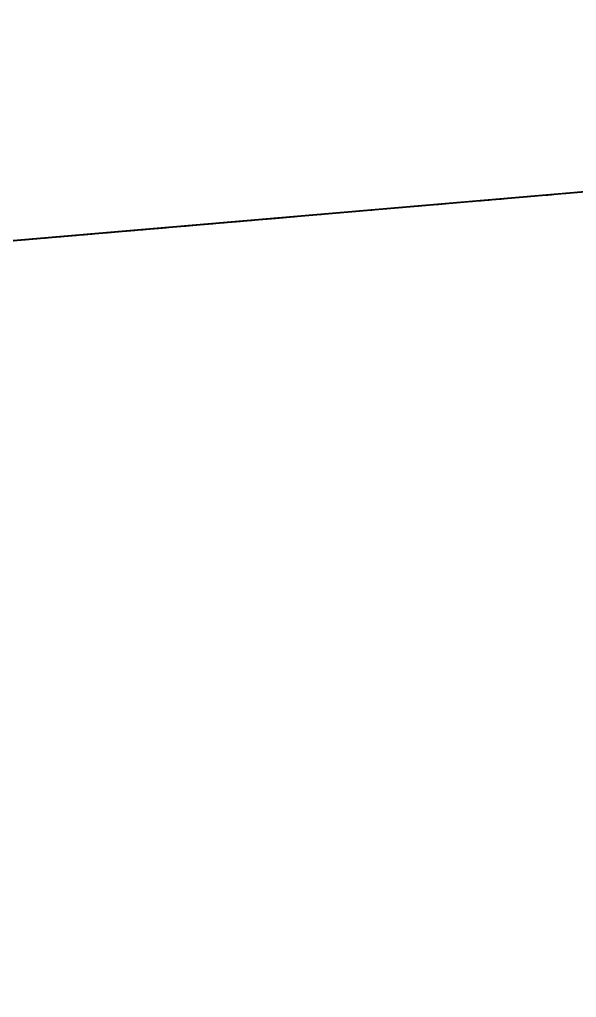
# Model space of a CAD drawing. Header units: millimetres. Extents: x 235072 to 246269, y 20126 to 21085.
# Drawn here: x 242062 to 242502, y 20126 to 20899 of the extents above; entities that cross this region are included whole.
import ezdxf

# ---------------------------------------------------------------- set-up
doc = ezdxf.new("R2010")
doc.units = ezdxf.units.MM
doc.header["$MEASUREMENT"] = 0
doc.linetypes.add('CENTER2', pattern=[1.125, 0.75, -0.125, 0.125, -0.125])
doc.linetypes.add('HIDDEN2', pattern=[0.1875, 0.125, -0.0625])
doc.layers.add('Section 3-0', color=7, linetype='Continuous', true_color=0xe7f0ff)
doc.layers.add('Section 3-BUND', color=7, linetype='Continuous', true_color=0xe7f0ff)
for name, color, linetype in [('Section 3-150-DS-B4-404', 1, 'Continuous'), ('Section 3-150-SL-B4-093', 14, 'Continuous'), ('Section 3-150-SL-B4-094', 14, 'Continuous'), ('Section 3-150-SL-B4-216', 85, 'Continuous'), ('Section 3-300-CEN-D3-231', 70, 'Continuous'), ('Section 3-300-FA-D4-030', 50, 'Continuous'), ('Section 3-50-IW-B4-023', 3, 'Continuous'), ('Section 3-50-PES-D1-243', 4, 'Continuous'), ('Section 3-50-PW-B4-375', 4, 'Continuous'), ('Section 3-A-FLOR', 192, 'Continuous'), ('Section 3-A-FLOR-HRAL', 11, 'Continuous'), ('Section 3-CENTER', 1, 'CENTER2'), ('Section 3-HIDDEN', 7, 'HIDDEN2'), ('Section 3-POLYMER PLATFORM', 2, 'Continuous'), ('Section 3-RE', 5, 'Continuous'), ('Section 3-S-BEAM', 12, 'Continuous')]:
    doc.layers.add(name, color=color, linetype=linetype)

# ---------------------------------------------------------------- blocks, each defined once
blk = doc.blocks.new('*U33')
at = {"layer": 'Section 3-A-FLOR', "color": 0, "linetype": 'ByBlock', "lineweight": -2}
blk.add_line((242788.61, 20787.19, 21999.89), (235071.94, 20126.5, 21999.88), dxfattribs=at)
blk = doc.blocks.new('*U34')
at = {"layer": 'Section 3-A-FLOR', "color": 0, "linetype": 'ByBlock', "lineweight": -2}
for p, q in [((235071.94, 20126.5, 21999.69), (242782.17, 20786.64, 21999.69)), ((242602.73, 20771.27, 21993.99), (235071.94, 20126.5, 21993.98)), ((235967.56, 20203.18, 21700), (242602.73, 20771.27, 21700))]:
    blk.add_line(p, q, dxfattribs=at)
blk = doc.blocks.new('*U35')
at = {"layer": 'Section 3-S-BEAM', "color": 0, "linetype": 'ByBlock', "lineweight": -2}
for p, q in [((235071.94, 20126.5, 24789), (242979.17, 20803.5, 24789)), ((241678.38, 20692.13, 24986.4), (242887.34, 20795.64, 24986.4)), ((241742.15, 20697.59, 24798.6), (242887.34, 20795.64, 24798.6)), ((241742.15, 20697.59, 24996), (242670.57, 20777.08, 24996))]:
    blk.add_line(p, q, dxfattribs=at)
blk = doc.blocks.new('*U36')
at = {"layer": 'Section 3-A-FLOR-HRAL', "color": 0, "linetype": 'ByBlock', "lineweight": -2}
for p, q in [((242916.19, 20798.11, 25985), (242203.78, 20737.12, 25985)), ((242916.19, 20798.11, 25485), (242203.78, 20737.12, 25485)), ((242203.78, 20737.12, 26000), (242916.18, 20798.11, 26000)), ((242203.78, 20737.12, 25970), (242916.18, 20798.11, 25970)), ((242203.78, 20737.12, 25470), (242916.18, 20798.11, 25470)), ((242203.78, 20737.12, 25500), (242916.18, 20798.11, 25500)), ((242177.92, 20734.9, 25056.77), (242177.92, 20734.9, 25459.04)), ((242177.92, 20734.9, 25510.96), (242177.92, 20734.9, 25959.04)), ((242192.86, 20736.18, 25056.77), (242192.86, 20736.18, 25459.04)), ((242192.86, 20736.18, 25510.96), (242192.86, 20736.18, 25959.04)), ((242152.06, 20732.69, 25485), (241832.11, 20705.29, 25485)), ((241832.11, 20705.29, 25970), (242152.06, 20732.69, 25970)), ((241832.11, 20705.29, 25470), (242152.06, 20732.69, 25470)), ((241832.11, 20705.29, 25500), (242152.06, 20732.69, 25500)), ((242152.06, 20732.69, 25985), (241836.09, 20705.63, 25985)), ((241836.09, 20705.63, 26000), (242152.06, 20732.69, 26000)), ((242162.97, 20733.62, 25056.77), (242162.97, 20733.62, 25459.04)), ((242162.97, 20733.62, 25510.96), (242162.97, 20733.62, 25959.04))]:
    blk.add_line(p, q, dxfattribs=at)
at = {"layer": 'Section 3-A-FLOR-HRAL', "color": 0, "linetype": 'ByBlock', "lineweight": -2, "extrusion": (-0.085306, 0.996355, 1.58297e-29)}
blk.add_arc((-243063.94, 25985), 29.98, 30.0226, 90, dxfattribs=at)
at = {"layer": 'Section 3-A-FLOR-HRAL', "color": 0, "linetype": 'ByBlock', "lineweight": -2, "extrusion": (-0.085306, 0.996355, 8.02846e-30)}
blk.add_arc((-243063.94, 25985), 29.98, 90, 149.9774, dxfattribs=at)
at = {"layer": 'Section 3-A-FLOR-HRAL', "color": 0, "linetype": 'ByBlock', "lineweight": -2, "extrusion": (-0.085306, 0.996355, -5.11162e-29)}
blk.add_arc((-243063.94, 25485), 29.98, 120.0226, 149.9774, dxfattribs=at)
at = {"layer": 'Section 3-A-FLOR-HRAL', "color": 0, "linetype": 'ByBlock', "lineweight": -2, "extrusion": (-0.085306, 0.996355, -1.71508e-30)}
for centre in [(-243063.94, 25485), (-243063.94, 25985)]:
    blk.add_arc(centre, 29.98, 210.0226, 239.9774, dxfattribs=at)
at = {"layer": 'Section 3-A-FLOR-HRAL', "color": 0, "linetype": 'ByBlock', "lineweight": -2, "extrusion": (-0.085306, 0.996355, -2.25137e-29)}
for centre in [(-243063.94, 25485), (-243063.94, 25985)]:
    blk.add_arc(centre, 29.98, 300.0226, 329.9774, dxfattribs=at)
at = {"layer": 'Section 3-A-FLOR-HRAL', "color": 0, "linetype": 'ByBlock', "lineweight": -2, "extrusion": (-0.085306, 0.996355, -7.30775e-30)}
blk.add_arc((-243063.94, 25485), 29.98, 30.0226, 59.9774, dxfattribs=at)
at = {"layer": 'Section 3-A-FLOR-HRAL', "color": 0, "linetype": 'ByBlock', "lineweight": -2, "extrusion": (-0.085306, 0.996355, -6.01845e-29)}
blk.add_ellipse((242177.92, 20734.9, 25485), major_axis=(0, 0, 29.98), ratio=0.000067, start_param=0.523993, end_param=2.617599, dxfattribs=at)
at = {"layer": 'Section 3-A-FLOR-HRAL', "color": 0, "linetype": 'ByBlock', "lineweight": -2, "extrusion": (-0.085306, 0.996355, 1.35809e-28)}
blk.add_ellipse((242177.92, 20734.9, 25985), major_axis=(0, 0, 29.98), ratio=0.000067, start_param=0, end_param=2.617599, dxfattribs=at)
blk = doc.blocks.new('*U43')
at = {"layer": 'Section 3-A-FLOR', "color": 0, "linetype": 'ByBlock', "lineweight": -2}
for p, q in [((242792.59, 20787.53, 21700), (235967.56, 20203.18, 21700)), ((242792.59, 20787.53, 21625), (235967.56, 20203.18, 21625))]:
    blk.add_line(p, q, dxfattribs=at)
blk = doc.blocks.new('*U60')
at = {"layer": 'Section 3-CENTER'}
blk.add_line((242638.94, 20774.37, 24123.22), (242017.88, 20721.2, 24123.22), dxfattribs=at)
at = {"layer": 'Section 3-HIDDEN'}
for p, q in [((242440.04, 20757.34, 24093.06), (242479.56, 20760.73, 24093.06)), ((242230.52, 20739.4, 24093.06), (242270.03, 20742.79, 24093.06))]:
    blk.add_line(p, q, dxfattribs=at)
at = {"layer": 'Section 3-RE', "color": 0, "linetype": 'ByBlock', "lineweight": -2}
for p, q in [((242017.88, 20721.2, 24153.38), (242638.94, 20774.37, 24153.38)), ((242479.56, 20760.73, 24093.06), (242689.56, 20778.71, 24093.06)), ((242270.03, 20742.79, 24093.06), (242440.04, 20757.34, 24093.06)), ((242017.88, 20721.2, 24093.06), (242230.52, 20739.4, 24093.06))]:
    blk.add_line(p, q, dxfattribs=at)
blk = doc.blocks.new('*U93')
at = {"layer": 'Section 3-CENTER'}
blk.add_line((242862.39, 20793.5, 24235.74), (242051.6, 20724.09, 24235.74), dxfattribs=at)
at = {"layer": 'Section 3-RE', "color": 0, "linetype": 'ByBlock', "lineweight": -2}
for p, q in [((236932.65, 20285.81, 24265.9), (242962.02, 20802.03, 24265.9)), ((242017.87, 20721.2, 24205.58), (242896.11, 20796.39, 24205.58))]:
    blk.add_line(p, q, dxfattribs=at)
blk = doc.blocks.new('*U97')
at = {"layer": 'Section 3-150-SL-B4-216', "color": 0, "linetype": 'ByBlock', "lineweight": -2}
for p, q in [((242302.7, 20745.58, 24205.58), (242302.7, 20745.58, 24178.59)), ((242302.7, 20745.58, 24346.87), (242302.7, 20745.58, 24265.9)), ((242161.22, 20733.47, 24178.59), (242061.59, 20724.94, 24178.59)), ((242161.22, 20733.47, 24346.87), (242061.59, 20724.94, 24346.87))]:
    blk.add_line(p, q, dxfattribs=at)
at = {"layer": 'Section 3-HIDDEN'}
for p, q in [((237026.38, 20293.83, 24262.73), (242302.7, 20745.58, 24262.73)), ((242302.7, 20745.58, 24265.9), (242302.7, 20745.58, 24205.58))]:
    blk.add_line(p, q, dxfattribs=at)
blk = doc.blocks.new('*U98')
at = {"layer": 'Section 3-50-PES-D1-243', "color": 0, "linetype": 'ByBlock', "lineweight": -2}
for p, q in [((237204.13, 20309.05, 25056.77), (242670.57, 20777.08, 25056.77)), ((237204.13, 20309.05, 24996.45), (242670.57, 20777.08, 24996.45))]:
    blk.add_line(p, q, dxfattribs=at)
blk = doc.blocks.new('*U105')
at = {"layer": 'Section 3-BUND', "color": 0, "linetype": 'ByBlock', "lineweight": -2}
for p, q in [((242452.3, 20758.39, 22097.94), (241931.52, 20713.8, 22097.94)), ((242204.04, 20737.14, 22247.94), (242452.3, 20758.39, 22247.94)), ((242452.3, 20758.39, 22247.94), (242452.3, 20758.39, 22097.94)), ((241931.52, 20713.8, 22247.94), (242104.78, 20728.64, 22247.94))]:
    blk.add_line(p, q, dxfattribs=at)
blk = doc.blocks.new('*U106')
at = {"layer": 'Section 3-BUND', "color": 0, "linetype": 'ByBlock', "lineweight": -2}
for p, q in [((242452.3, 20758.39, 22097.94), (241931.52, 20713.8, 22097.94)), ((242204.04, 20737.14, 22247.94), (242452.3, 20758.39, 22247.94)), ((242452.3, 20758.39, 22247.94), (242452.3, 20758.39, 22097.94)), ((241931.52, 20713.8, 22247.94), (242104.78, 20728.64, 22247.94))]:
    blk.add_line(p, q, dxfattribs=at)
blk = doc.blocks.new('*U176')
at = {"layer": 'Section 3-300-CEN-D3-231', "color": 0, "linetype": 'ByBlock', "lineweight": -2}
blk.add_line((241933.74, 20713.99, 24503.61), (242766.44, 20785.29, 24504.79), dxfattribs=at)
at = {"layer": 'Section 3-HIDDEN'}
for p, q in [((244097.57, 20899.26, 24344.75), (241108.85, 20643.37, 24340.52)), ((241109.08, 20643.39, 24178.59), (244097.8, 20899.28, 24182.83))]:
    blk.add_line(p, q, dxfattribs=at)
blk = doc.blocks.new('*U188')
at = {"layer": 'Section 3-HIDDEN'}
for p, q in [((241519.59, 20678.54, 24397.67), (243557.2, 20852.99, 24397.67)), ((243557.2, 20852.99, 24288.13), (241519.59, 20678.54, 24288.13))]:
    blk.add_line(p, q, dxfattribs=at)
blk = doc.blocks.new('*U194')
at = {"layer": 'Section 3-150-SL-B4-093', "color": 0, "linetype": 'ByBlock', "lineweight": -2}
for p, q in [((242116.04, 20729.6, 22596.19), (241931.52, 20713.8, 22596.19)), ((242116.04, 20729.6, 22764.47), (241931.52, 20713.8, 22764.47))]:
    blk.add_line(p, q, dxfattribs=at)
at = {"layer": 'Section 3-CENTER'}
blk.add_line((241931.52, 20713.8, 22680.33), (242116.04, 20729.6, 22680.33), dxfattribs=at)
at = {"layer": 'Section 3-HIDDEN'}
for p, q in [((241931.52, 20713.8, 22596.19), (241656.32, 20690.24, 22596.19)), ((241931.52, 20713.8, 22764.47), (241656.32, 20690.24, 22764.47)), ((241656.32, 20690.24, 22680.33), (241931.52, 20713.8, 22680.33)), ((241656.32, 20690.24, 22596.19), (241656.32, 20690.24, 22764.47))]:
    blk.add_line(p, q, dxfattribs=at)
blk = doc.blocks.new('*U207')
at = {"layer": 'Section 3-150-SL-B4-216', "color": 0, "linetype": 'ByBlock', "lineweight": -2}
for p, q in [((242017.88, 20721.2, 24082.55), (242188.5, 20735.81, 24082.55)), ((242017.88, 20721.2, 24022.23), (242188.5, 20735.81, 24022.23)), ((241817.78, 20704.07, 24082.55), (241957.78, 20716.05, 24082.55)), ((241817.78, 20704.07, 24022.23), (241957.78, 20716.05, 24022.23)), ((241817.78, 20704.07, 24022.23), (241817.78, 20704.07, 24082.55))]:
    blk.add_line(p, q, dxfattribs=at)
at = {"layer": 'Section 3-CENTER'}
for p, q in [((242188.5, 20735.81, 24052.39), (242017.88, 20721.2, 24052.39)), ((241957.78, 20716.05, 24052.39), (241798.8, 20702.44, 24052.39))]:
    blk.add_line(p, q, dxfattribs=at)
at = {"layer": 'Section 3-HIDDEN'}
for p, q in [((242199.53, 20736.75, 24052.39), (242188.5, 20735.81, 24052.39)), ((241957.78, 20716.05, 24082.55), (242017.88, 20721.2, 24082.55)), ((241957.78, 20716.05, 24022.23), (242017.88, 20721.2, 24022.23)), ((242017.88, 20721.2, 24052.39), (241957.78, 20716.05, 24052.39))]:
    blk.add_line(p, q, dxfattribs=at)
blk = doc.blocks.new('*U213')
at = {"layer": 'Section 3-150-DS-B4-404', "color": 0, "linetype": 'ByBlock', "lineweight": -2}
for p, q in [((242017.88, 20721.2, 23959.19), (242076.41, 20726.21, 23959.19)), ((242017.88, 20721.2, 23790.91), (242076.41, 20726.21, 23790.91)), ((241931.52, 20713.8, 23959.19), (241957.78, 20716.05, 23959.19)), ((241931.52, 20713.8, 23790.91), (241957.78, 20716.05, 23790.91))]:
    blk.add_line(p, q, dxfattribs=at)
at = {"layer": 'Section 3-CENTER'}
for p, q in [((242062.46, 20725.02, 23875.05), (242017.88, 20721.2, 23875.05)), ((241957.78, 20716.05, 23875.05), (241931.52, 20713.8, 23875.05))]:
    blk.add_line(p, q, dxfattribs=at)
at = {"layer": 'Section 3-HIDDEN'}
for p, q in [((242076.41, 20726.21, 23875.05), (242062.46, 20725.02, 23875.05)), ((241957.78, 20716.05, 23959.19), (242017.88, 20721.2, 23959.19)), ((241957.78, 20716.05, 23790.91), (242017.88, 20721.2, 23790.91)), ((242017.88, 20721.2, 23875.05), (241957.78, 20716.05, 23875.05)), ((241867.65, 20708.34, 23959.19), (241931.52, 20713.8, 23959.19)), ((241867.65, 20708.34, 23790.91), (241931.52, 20713.8, 23790.91)), ((241931.52, 20713.8, 23875.05), (241867.65, 20708.34, 23875.05))]:
    blk.add_line(p, q, dxfattribs=at)
blk = doc.blocks.new('*U220')
at = {"layer": 'Section 3-POLYMER PLATFORM', "color": 0, "linetype": 'ByBlock', "lineweight": -2}
for p, q in [((242927.1, 20799.04, 25738.99), (242192.86, 20736.18, 25738.99)), ((242162.97, 20733.62, 25738.99), (241965.51, 20716.71, 25738.99))]:
    blk.add_line(p, q, dxfattribs=at)
blk = doc.blocks.new('*U223')
at = {"layer": 'Section 3-0', "color": 0, "linetype": 'ByBlock', "lineweight": -2, "extrusion": (0.085306, -0.996355, 0)}
blk.add_circle((243040.35, 22389.43), 50, dxfattribs=at)
blk.add_arc((243040.35, 22389.43), 150, 6.39237, 353.60763, dxfattribs=at)
blk = doc.blocks.new('*U224')
at = {"layer": 'Section 3-150-DS-B4-404', "color": 0, "linetype": 'ByBlock', "lineweight": -2}
for p, q in [((242261.59, 20742.06, 23870.05), (242180.68, 20735.14, 23870.05)), ((242261.59, 20742.06, 23880.05), (242180.68, 20735.14, 23880.05)), ((242166.08, 20733.89, 23735.05), (242144.16, 20732.01, 23735.05)), ((242166.08, 20733.89, 24015.05), (242144.16, 20732.01, 24015.05)), ((242167.07, 20733.97, 23791.05), (242166.08, 20733.89, 23791.05)), ((242167.07, 20733.97, 23959.05), (242166.08, 20733.89, 23959.05)), ((242166.08, 20733.89, 23984.89), (242166.08, 20733.89, 24015.05)), ((242166.08, 20733.89, 23883.05), (242166.08, 20733.89, 23964.85)), ((242166.08, 20733.89, 23785.25), (242166.08, 20733.89, 23867.05)), ((242166.08, 20733.89, 23735.05), (242166.08, 20733.89, 23765.21)), ((242167.07, 20733.97, 23785.19), (242167.07, 20733.97, 23866.39)), ((242167.07, 20733.97, 23964.91), (242167.07, 20733.97, 23883.71)), ((242178.03, 20734.91, 23791.05), (242177.04, 20734.83, 23791.05)), ((242178.03, 20734.91, 23959.05), (242177.04, 20734.83, 23959.05)), ((242177.04, 20734.83, 23785.19), (242177.04, 20734.83, 23866.39)), ((242177.04, 20734.83, 23964.91), (242177.04, 20734.83, 23883.71)), ((242199.95, 20736.79, 23735.05), (242178.03, 20734.91, 23735.05)), ((242199.95, 20736.79, 24015.05), (242178.03, 20734.91, 24015.05)), ((242178.03, 20734.91, 23765.21), (242178.03, 20734.91, 23735.05)), ((242178.03, 20734.91, 23867.05), (242178.03, 20734.91, 23785.25)), ((242178.03, 20734.91, 23964.85), (242178.03, 20734.91, 23883.05)), ((242178.03, 20734.91, 24015.05), (242178.03, 20734.91, 23984.89)), ((242199.95, 20736.79, 23981.43), (242199.95, 20736.79, 24015.05)), ((242199.95, 20736.79, 23880.05), (242199.95, 20736.79, 23960.58)), ((242199.95, 20736.79, 23789.52), (242199.95, 20736.79, 23870.05)), ((242199.95, 20736.79, 23735.05), (242199.95, 20736.79, 23768.67)), ((242082.52, 20726.73, 23880.05), (242163.43, 20733.66, 23880.05)), ((242082.52, 20726.73, 23870.05), (242163.43, 20733.66, 23870.05)), ((242144.16, 20732.01, 23768.67), (242144.16, 20732.01, 23735.05)), ((242144.16, 20732.01, 23870.05), (242144.16, 20732.01, 23789.52)), ((242144.16, 20732.01, 23960.58), (242144.16, 20732.01, 23880.05)), ((242144.16, 20732.01, 24015.05), (242144.16, 20732.01, 23981.43))]:
    blk.add_line(p, q, dxfattribs=at)
at = {"layer": 'Section 3-150-DS-B4-404', "color": 0, "linetype": 'ByBlock', "lineweight": -2, "extrusion": (-0.085306, 0.996355, -9.81712e-46)}
blk.add_circle((-243058.06, 23875.05), 110, dxfattribs=at)
at = {"layer": 'Section 3-150-DS-B4-404', "color": 0, "linetype": 'ByBlock', "lineweight": -2, "extrusion": (0.085306, -0.996355, 0)}
blk.add_circle((243058.06, 23875.05), 10, dxfattribs=at)
for start, end in [(272.91211, 357.08789), (2.91211, 87.08789), (182.91211, 267.08789), (92.91211, 177.08789)]:
    blk.add_arc((243058.06, 23875.05), 90, start, end, dxfattribs=at)
at = {"layer": 'Section 3-CENTER'}
blk.add_line((242199.95, 20736.79, 23875.05), (242144.16, 20732.01, 23875.05), dxfattribs=at)
at = {"layer": 'Section 3-HIDDEN'}
for p, q in [((242271.69, 20742.93, 23870.05), (242261.59, 20742.06, 23870.05)), ((242271.69, 20742.93, 23880.05), (242261.59, 20742.06, 23880.05)), ((242271.69, 20742.93, 23870.05), (242271.69, 20742.93, 23880.05)), ((242199.95, 20736.79, 23799.45), (242144.16, 20732.01, 23799.45)), ((242199.95, 20736.79, 23950.65), (242144.16, 20732.01, 23950.65)), ((242163.43, 20733.66, 23880.05), (242172.06, 20734.4, 23880.05)), ((242163.43, 20733.66, 23870.05), (242172.06, 20734.4, 23870.05)), ((242166.08, 20733.89, 23964.85), (242166.08, 20733.89, 23984.89)), ((242166.08, 20733.89, 23867.05), (242166.08, 20733.89, 23883.05)), ((242166.08, 20733.89, 23765.21), (242166.08, 20733.89, 23785.25)), ((242177.04, 20734.83, 23875.05), (242167.07, 20733.97, 23875.05)), ((242177.04, 20734.83, 23775.05), (242167.07, 20733.97, 23775.05)), ((242167.07, 20733.97, 23875.05), (242177.04, 20734.83, 23875.05)), ((242177.04, 20734.83, 23975.05), (242167.07, 20733.97, 23975.05)), ((242169.07, 20734.14, 23791.05), (242167.07, 20733.97, 23791.05)), ((242169.07, 20734.14, 23959.05), (242167.07, 20733.97, 23959.05)), ((242167.07, 20733.97, 23775.05), (242167.07, 20733.97, 23785.19)), ((242167.07, 20733.97, 23866.39), (242167.07, 20733.97, 23875.05)), ((242167.07, 20733.97, 23975.05), (242167.07, 20733.97, 23964.91)), ((242167.07, 20733.97, 23883.71), (242167.07, 20733.97, 23875.05)), ((242168.47, 20734.09, 23770.65), (242175.64, 20734.71, 23770.65)), ((242175.64, 20734.71, 23979.45), (242168.47, 20734.09, 23979.45)), ((242168.47, 20734.09, 23979.45), (242168.47, 20734.09, 23770.65)), ((242175.05, 20734.65, 23962.05), (242169.07, 20734.14, 23962.05)), ((242169.07, 20734.14, 23788.05), (242175.05, 20734.65, 23788.05)), ((242169.07, 20734.14, 23962.05), (242169.07, 20734.14, 23875.05)), ((242169.07, 20734.14, 23875.05), (242169.07, 20734.14, 23788.05)), ((242180.68, 20735.14, 23870.05), (242172.06, 20734.4, 23870.05)), ((242180.68, 20735.14, 23880.05), (242172.06, 20734.4, 23880.05)), ((242172.06, 20734.4, 23880.05), (242172.06, 20734.4, 23870.05)), ((242172.06, 20734.4, 23870.05), (242172.06, 20734.4, 23880.05)), ((242177.04, 20734.83, 23791.05), (242175.05, 20734.65, 23791.05)), ((242177.04, 20734.83, 23959.05), (242175.05, 20734.65, 23959.05)), ((242175.05, 20734.65, 23788.05), (242175.05, 20734.65, 23875.05)), ((242175.05, 20734.65, 23875.05), (242175.05, 20734.65, 23962.05)), ((242175.64, 20734.71, 23770.65), (242175.64, 20734.71, 23979.45)), ((242177.04, 20734.83, 23775.05), (242177.04, 20734.83, 23785.19)), ((242177.04, 20734.83, 23866.39), (242177.04, 20734.83, 23875.05)), ((242177.04, 20734.83, 23975.05), (242177.04, 20734.83, 23964.91)), ((242177.04, 20734.83, 23883.71), (242177.04, 20734.83, 23875.05)), ((242178.03, 20734.91, 23785.25), (242178.03, 20734.91, 23765.21)), ((242178.03, 20734.91, 23883.05), (242178.03, 20734.91, 23867.05)), ((242178.03, 20734.91, 23984.89), (242178.03, 20734.91, 23964.85)), ((242199.95, 20736.79, 23960.58), (242199.95, 20736.79, 23981.43)), ((242199.95, 20736.79, 23870.05), (242199.95, 20736.79, 23880.05)), ((242199.95, 20736.79, 23768.67), (242199.95, 20736.79, 23789.52)), ((242072.42, 20725.87, 23880.05), (242082.52, 20726.73, 23880.05)), ((242072.42, 20725.87, 23870.05), (242082.52, 20726.73, 23870.05)), ((242144.16, 20732.01, 23789.52), (242144.16, 20732.01, 23768.67)), ((242144.16, 20732.01, 23880.05), (242144.16, 20732.01, 23870.05)), ((242144.16, 20732.01, 23981.43), (242144.16, 20732.01, 23960.58)), ((242072.42, 20725.87, 23870.05), (242072.42, 20725.87, 23880.05))]:
    blk.add_line(p, q, dxfattribs=at)
at = {"layer": 'Section 3-HIDDEN', "extrusion": (0.085306, -0.996355, 0)}
blk.add_circle((243058.06, 23875.05), 3, dxfattribs=at)
for start, end in [(357.08789, 2.91211), (267.08789, 272.91211), (87.08789, 92.91211), (180, 182.91211), (177.08789, 180)]:
    blk.add_arc((243058.06, 23875.05), 90, start, end, dxfattribs=at)
blk = doc.blocks.new('*U225')
at = {"layer": 'Section 3-150-DS-B4-404', "color": 0, "linetype": 'ByBlock', "lineweight": -2}
for p, q in [((242076.41, 20726.21, 23959.2), (242108.14, 20728.93, 23964.41)), ((242076.41, 20726.21, 23790.9), (242108.14, 20728.93, 23785.69)), ((242076.41, 20726.21, 23821.35), (242076.41, 20726.21, 23790.9)), ((242076.41, 20726.21, 23959.2), (242076.41, 20726.21, 23928.75)), ((242141.17, 20731.75, 23735.05), (242124.23, 20730.3, 23735.05)), ((242141.17, 20731.75, 24015.05), (242124.23, 20730.3, 24015.05)), ((242124.23, 20730.3, 23776.08), (242124.23, 20730.3, 23735.05)), ((242124.23, 20730.3, 23870.05), (242124.23, 20730.3, 23798.92)), ((242124.23, 20730.3, 23951.18), (242124.23, 20730.3, 23880.05)), ((242124.23, 20730.3, 24015.05), (242124.23, 20730.3, 23974.02)), ((242141.17, 20731.75, 23980.59), (242141.17, 20731.75, 24015.05)), ((242141.17, 20731.75, 23880.05), (242141.17, 20731.75, 23959.54)), ((242141.17, 20731.75, 23790.56), (242141.17, 20731.75, 23870.05)), ((242141.17, 20731.75, 23735.05), (242141.17, 20731.75, 23769.51))]:
    blk.add_line(p, q, dxfattribs=at)
at = {"layer": 'Section 3-HIDDEN'}
for p, q in [((242141.17, 20731.75, 23875.05), (242076.41, 20726.21, 23875.05)), ((242076.41, 20726.21, 23928.75), (242076.41, 20726.21, 23821.35)), ((242108.14, 20728.93, 23964.41), (242124.23, 20730.3, 23967.05)), ((242108.14, 20728.93, 23785.69), (242124.23, 20730.3, 23783.05)), ((242141.17, 20731.75, 23790.9), (242124.23, 20730.3, 23790.9)), ((242141.17, 20731.75, 23959.2), (242124.23, 20730.3, 23959.2)), ((242124.23, 20730.3, 23798.92), (242124.23, 20730.3, 23776.08)), ((242124.23, 20730.3, 23880.05), (242124.23, 20730.3, 23870.05)), ((242124.23, 20730.3, 23974.02), (242124.23, 20730.3, 23951.18)), ((242141.17, 20731.75, 23959.54), (242141.17, 20731.75, 23980.59)), ((242141.17, 20731.75, 23870.05), (242141.17, 20731.75, 23880.05)), ((242141.17, 20731.75, 23769.51), (242141.17, 20731.75, 23790.56))]:
    blk.add_line(p, q, dxfattribs=at)
blk = doc.blocks.new('*U226')
at = {"layer": 'Section 3-150-SL-B4-093', "color": 0, "linetype": 'ByBlock', "lineweight": -2}
for p, q in [((242180.8, 20735.15, 22540.33), (242163.87, 20733.7, 22540.33)), ((242180.8, 20735.15, 22820.33), (242163.87, 20733.7, 22820.33)), ((242180.8, 20735.15, 22540.33), (242180.8, 20735.15, 22820.33)), ((242116.04, 20729.6, 22764.48), (242163.87, 20733.7, 22772.33)), ((242116.04, 20729.6, 22596.18), (242163.87, 20733.7, 22588.33)), ((242116.04, 20729.6, 22764.48), (242116.04, 20729.6, 22596.18)), ((242163.87, 20733.7, 22820.33), (242163.87, 20733.7, 22540.33))]:
    blk.add_line(p, q, dxfattribs=at)
at = {"layer": 'Section 3-CENTER'}
blk.add_line((242180.8, 20735.15, 22680.33), (242116.04, 20729.6, 22680.33), dxfattribs=at)
at = {"layer": 'Section 3-HIDDEN'}
for p, q in [((242180.8, 20735.15, 22596.18), (242163.87, 20733.7, 22596.18)), ((242180.8, 20735.15, 22764.48), (242163.87, 20733.7, 22764.48))]:
    blk.add_line(p, q, dxfattribs=at)
blk = doc.blocks.new('*U227')
at = {"layer": 'Section 3-150-DS-B4-404', "color": 0, "linetype": 'ByBlock', "lineweight": -2}
for p, q in [((242144.16, 20732.01, 23735.05), (242141.17, 20731.75, 23735.05)), ((242144.16, 20732.01, 24015.05), (242141.17, 20731.75, 24015.05)), ((242141.17, 20731.75, 23769.51), (242141.17, 20731.75, 23735.05)), ((242141.17, 20731.75, 23870.05), (242141.17, 20731.75, 23790.56)), ((242141.17, 20731.75, 23959.54), (242141.17, 20731.75, 23880.05)), ((242141.17, 20731.75, 24015.05), (242141.17, 20731.75, 23980.59)), ((242144.16, 20732.01, 23981.43), (242144.16, 20732.01, 24015.05)), ((242144.16, 20732.01, 23880.05), (242144.16, 20732.01, 23960.58)), ((242144.16, 20732.01, 23789.52), (242144.16, 20732.01, 23870.05)), ((242144.16, 20732.01, 23735.05), (242144.16, 20732.01, 23768.67))]:
    blk.add_line(p, q, dxfattribs=at)
at = {"layer": 'Section 3-HIDDEN'}
for p, q in [((242144.16, 20732.01, 23790.9), (242141.17, 20731.75, 23790.9)), ((242144.16, 20732.01, 23959.2), (242141.17, 20731.75, 23959.2)), ((242141.17, 20731.75, 23790.56), (242141.17, 20731.75, 23769.51)), ((242141.17, 20731.75, 23880.05), (242141.17, 20731.75, 23870.05)), ((242141.17, 20731.75, 23980.59), (242141.17, 20731.75, 23959.54)), ((242144.16, 20732.01, 23960.58), (242144.16, 20732.01, 23981.43)), ((242144.16, 20732.01, 23870.05), (242144.16, 20732.01, 23880.05)), ((242144.16, 20732.01, 23768.67), (242144.16, 20732.01, 23789.52))]:
    blk.add_line(p, q, dxfattribs=at)
blk = doc.blocks.new('*U228')
at = {"layer": 'Section 3-150-SL-B4-216', "color": 0, "linetype": 'ByBlock', "lineweight": -2}
for p, q in [((242302.7, 20745.58, 24346.87), (242591.12, 20770.28, 24346.87)), ((242302.7, 20745.58, 24178.59), (242591.12, 20770.28, 24178.59)), ((242161.22, 20733.47, 24265.9), (242161.22, 20733.47, 24346.87)), ((242161.22, 20733.47, 24178.59), (242161.22, 20733.47, 24205.58))]:
    blk.add_line(p, q, dxfattribs=at)
at = {"layer": 'Section 3-HIDDEN'}
for p, q in [((242690.75, 20778.81, 24262.73), (242161.22, 20733.47, 24262.73)), ((242591.12, 20770.28, 24346.87), (242690.75, 20778.81, 24346.87)), ((242591.12, 20770.28, 24178.59), (242690.75, 20778.81, 24178.59)), ((242690.75, 20778.81, 24346.87), (242690.75, 20778.81, 24178.59)), ((242161.22, 20733.47, 24205.58), (242161.22, 20733.47, 24265.9))]:
    blk.add_line(p, q, dxfattribs=at)
blk = doc.blocks.new('*U229')
at = {"layer": 'Section 3-CENTER'}
blk.add_line((242886.78, 20795.59, 22389.43), (242204.23, 20737.15, 22389.43), dxfattribs=at)
at = {"layer": 'Section 3-HIDDEN'}
for p, q in [((242902.95, 20796.98, 22389.43), (242886.78, 20795.59, 22389.43)), ((242887.71, 20795.67, 22406.13), (242888.33, 20795.73, 22406.13)), ((242887.71, 20795.67, 22372.73), (242888.33, 20795.73, 22372.73)), ((242204.23, 20737.15, 22389.43), (242172.26, 20734.42, 22389.43)), ((242172.26, 20734.42, 22406.13), (242201.37, 20736.91, 22406.13)), ((242172.26, 20734.42, 22372.73), (242201.37, 20736.91, 22372.73))]:
    blk.add_line(p, q, dxfattribs=at)
at = {"layer": 'Section 3-HIDDEN', "extrusion": (-0.085306, 0.996355, 0)}
blk.add_ellipse((242888.33, 20795.73, 22389.43), major_axis=(0, 0, 16.7), ratio=0.085306, start_param=-1.570796, end_param=4.712389, dxfattribs=at)
at = {"layer": 'Section 3-HIDDEN', "extrusion": (0.085306, -0.996355, 0)}
blk.add_ellipse((242172.26, 20734.42, 22389.43), major_axis=(0, 0, 16.7), ratio=0.085306, start_param=-1.570796, end_param=4.712389, dxfattribs=at)
at = {"layer": 'Section 3-RE', "color": 0, "linetype": 'ByBlock', "lineweight": -2}
for p, q in [((242201.37, 20736.91, 22406.13), (242887.71, 20795.67, 22406.13)), ((242201.37, 20736.91, 22372.73), (242887.71, 20795.67, 22372.73))]:
    blk.add_line(p, q, dxfattribs=at)
blk = doc.blocks.new('*U230')
at = {"layer": 'Section 3-150-SL-B4-093', "color": 0, "linetype": 'ByBlock', "lineweight": -2}
for p, q in [((242183.79, 20735.4, 22540.33), (242180.8, 20735.15, 22540.33)), ((242183.79, 20735.4, 22820.33), (242180.8, 20735.15, 22820.33)), ((242180.8, 20735.15, 22820.33), (242180.8, 20735.15, 22540.33)), ((242183.79, 20735.4, 22540.33), (242183.79, 20735.4, 22820.33))]:
    blk.add_line(p, q, dxfattribs=at)
at = {"layer": 'Section 3-HIDDEN'}
for p, q in [((242183.79, 20735.4, 22596.18), (242180.8, 20735.15, 22596.18)), ((242183.79, 20735.4, 22764.48), (242180.8, 20735.15, 22764.48))]:
    blk.add_line(p, q, dxfattribs=at)
blk = doc.blocks.new('*U231')
at = {"layer": 'Section 3-150-SL-B4-093', "color": 0, "linetype": 'ByBlock', "lineweight": -2}
for p, q in [((242205.71, 20737.28, 22540.33), (242183.79, 20735.4, 22540.33)), ((242205.71, 20737.28, 22820.33), (242183.79, 20735.4, 22820.33)), ((242183.79, 20735.4, 22820.33), (242183.79, 20735.4, 22540.33)), ((242208.7, 20737.54, 22596.33), (242205.71, 20737.28, 22596.33)), ((242208.7, 20737.54, 22764.33), (242205.71, 20737.28, 22764.33)), ((242205.71, 20737.28, 22540.33), (242205.71, 20737.28, 22820.33)), ((242208.1, 20737.49, 22966.33), (242215.28, 20738.1, 22966.33)), ((242215.28, 20738.1, 22944.33), (242208.1, 20737.49, 22944.33)), ((242208.1, 20737.49, 22941.33), (242215.28, 20738.1, 22941.33)), ((242215.28, 20738.1, 22919.33), (242208.1, 20737.49, 22919.33)), ((242208.1, 20737.49, 22966.33), (242208.1, 20737.49, 22944.33)), ((242208.1, 20737.49, 22941.33), (242208.1, 20737.49, 22919.33)), ((242214.68, 20738.05, 23072.33), (242208.7, 20737.54, 23072.33)), ((242208.7, 20737.54, 23062.33), (242214.68, 20738.05, 23062.33)), ((242208.7, 20737.54, 22944.33), (242208.7, 20737.54, 22941.33)), ((242208.7, 20737.54, 23062.33), (242208.7, 20737.54, 22966.33)), ((242208.7, 20737.54, 22919.33), (242208.7, 20737.54, 22529.18)), ((242208.7, 20737.54, 23062.33), (242208.7, 20737.54, 23072.33)), ((242217.67, 20738.3, 22596.33), (242214.68, 20738.05, 22596.33)), ((242217.67, 20738.3, 22764.33), (242214.68, 20738.05, 22764.33)), ((242214.68, 20738.05, 23062.33), (242214.68, 20738.05, 22966.33)), ((242214.68, 20738.05, 22944.33), (242214.68, 20738.05, 22941.33)), ((242214.68, 20738.05, 22919.33), (242214.68, 20738.05, 22526.69)), ((242214.68, 20738.05, 23062.33), (242214.68, 20738.05, 23072.33)), ((242215.28, 20738.1, 22966.33), (242215.28, 20738.1, 22944.33)), ((242215.28, 20738.1, 22941.33), (242215.28, 20738.1, 22919.33)), ((242239.59, 20740.18, 22540.33), (242217.67, 20738.3, 22540.33)), ((242239.59, 20740.18, 22820.33), (242217.67, 20738.3, 22820.33)), ((242217.67, 20738.3, 22820.33), (242217.67, 20738.3, 22540.33)), ((242239.59, 20740.18, 22540.33), (242239.59, 20740.18, 22820.33))]:
    blk.add_line(p, q, dxfattribs=at)
at = {"layer": 'Section 3-CENTER'}
blk.add_line((242239.59, 20740.18, 22680.33), (242183.79, 20735.4, 22680.33), dxfattribs=at)
at = {"layer": 'Section 3-HIDDEN'}
for p, q in [((242239.59, 20740.18, 22604.73), (242183.79, 20735.4, 22604.73)), ((242239.59, 20740.18, 22755.93), (242183.79, 20735.4, 22755.93)), ((242214.68, 20738.05, 22512.33), (242208.7, 20737.54, 22512.33)), ((242208.7, 20737.54, 22529.18), (242208.7, 20737.54, 22512.33)), ((242214.68, 20738.05, 22526.69), (242214.68, 20738.05, 22512.33))]:
    blk.add_line(p, q, dxfattribs=at)
blk = doc.blocks.new('*U232')
at = {"layer": 'Section 3-150-SL-B4-216', "color": 0, "linetype": 'ByBlock', "lineweight": -2}
for p, q in [((242295.75, 20744.99, 24022.23), (242283.87, 20743.97, 24022.23)), ((242295.75, 20744.99, 24082.55), (242283.87, 20743.97, 24082.55)), ((242283.87, 20743.97, 24022.23), (242283.87, 20743.97, 24082.55)), ((242295.75, 20744.99, 24085.3), (242312.05, 20746.38, 24085.3)), ((242295.75, 20744.99, 24019.49), (242312.05, 20746.38, 24019.49)), ((242295.75, 20744.99, 24085.3), (242295.75, 20744.99, 24019.49)), ((242312.05, 20746.38, 24019.49), (242312.05, 20746.38, 24085.3)), ((242204.8, 20737.2, 24019.49), (242188.5, 20735.81, 24019.49)), ((242204.8, 20737.2, 24085.3), (242188.5, 20735.81, 24085.3)), ((242188.5, 20735.81, 24085.3), (242188.5, 20735.81, 24019.49)), ((242216.67, 20738.22, 24022.23), (242204.8, 20737.2, 24022.23)), ((242216.67, 20738.22, 24082.55), (242204.8, 20737.2, 24082.55)), ((242204.8, 20737.2, 24019.49), (242204.8, 20737.2, 24085.3)), ((242216.67, 20738.22, 24082.55), (242216.67, 20738.22, 24022.23))]:
    blk.add_line(p, q, dxfattribs=at)
at = {"layer": 'Section 3-150-SL-B4-216', "color": 0, "linetype": 'ByBlock', "lineweight": -2, "extrusion": (-0.085306, 0.996355, 4.16301e-30)}
blk.add_arc((-243136.56, 24052.39), 45.24, 41.81031, 138.18969, dxfattribs=at)
at = {"layer": 'Section 3-150-SL-B4-216', "color": 0, "linetype": 'ByBlock', "lineweight": -2, "extrusion": (-0.085306, 0.996355, -5.84932e-30)}
blk.add_arc((-243136.56, 24052.39), 45.24, 221.81031, 318.18969, dxfattribs=at)
at = {"layer": 'Section 3-CENTER'}
blk.add_line((242301.01, 20745.44, 24052.39), (242199.53, 20736.75, 24052.39), dxfattribs=at)
blk = doc.blocks.new('*U233')
at = {"layer": 'Section 3-150-DS-B4-404', "color": 0, "linetype": 'ByBlock', "lineweight": -2}
for p, q in [((242199.95, 20736.79, 24015.05), (242202.94, 20737.04, 24015.05)), ((242199.95, 20736.79, 23735.05), (242202.94, 20737.04, 23735.05)), ((242199.95, 20736.79, 23960.58), (242199.95, 20736.79, 23880.05)), ((242199.95, 20736.79, 24015.05), (242199.95, 20736.79, 23981.43)), ((242199.95, 20736.79, 23768.67), (242199.95, 20736.79, 23735.05)), ((242199.95, 20736.79, 23870.05), (242199.95, 20736.79, 23789.52)), ((242202.94, 20737.04, 23790.56), (242202.94, 20737.04, 23870.05)), ((242202.94, 20737.04, 23735.05), (242202.94, 20737.04, 23769.51)), ((242202.94, 20737.04, 23980.59), (242202.94, 20737.04, 24015.05)), ((242202.94, 20737.04, 23880.05), (242202.94, 20737.04, 23959.54))]:
    blk.add_line(p, q, dxfattribs=at)
at = {"layer": 'Section 3-HIDDEN'}
for p, q in [((242199.95, 20736.79, 23959.2), (242202.94, 20737.04, 23959.2)), ((242199.95, 20736.79, 23790.9), (242202.94, 20737.04, 23790.9)), ((242199.95, 20736.79, 23880.05), (242199.95, 20736.79, 23875.05)), ((242199.95, 20736.79, 23981.43), (242199.95, 20736.79, 23960.58)), ((242199.95, 20736.79, 23789.52), (242199.95, 20736.79, 23768.67)), ((242199.95, 20736.79, 23875.05), (242199.95, 20736.79, 23870.05)), ((242202.94, 20737.04, 23870.05), (242202.94, 20737.04, 23875.05)), ((242202.94, 20737.04, 23769.51), (242202.94, 20737.04, 23790.56)), ((242202.94, 20737.04, 23959.54), (242202.94, 20737.04, 23980.59)), ((242202.94, 20737.04, 23875.05), (242202.94, 20737.04, 23880.05))]:
    blk.add_line(p, q, dxfattribs=at)
blk = doc.blocks.new('*U234')
at = {"layer": 'Section 3-150-DS-B4-404', "color": 0, "linetype": 'ByBlock', "lineweight": -2}
for p, q in [((242267.71, 20742.59, 23790.9), (242235.97, 20739.87, 23785.69)), ((242267.71, 20742.59, 23959.2), (242235.97, 20739.87, 23964.41)), ((242267.71, 20742.59, 23790.9), (242267.71, 20742.59, 23821.35)), ((242267.71, 20742.59, 23928.75), (242267.71, 20742.59, 23959.2)), ((242202.94, 20737.04, 24015.05), (242219.88, 20738.49, 24015.05)), ((242202.94, 20737.04, 23735.05), (242219.88, 20738.49, 23735.05)), ((242202.94, 20737.04, 23959.54), (242202.94, 20737.04, 23880.05)), ((242202.94, 20737.04, 24015.05), (242202.94, 20737.04, 23980.59)), ((242202.94, 20737.04, 23769.51), (242202.94, 20737.04, 23735.05)), ((242202.94, 20737.04, 23870.05), (242202.94, 20737.04, 23790.56)), ((242219.88, 20738.49, 23798.92), (242219.88, 20738.49, 23870.05)), ((242219.88, 20738.49, 23735.05), (242219.88, 20738.49, 23776.08)), ((242219.88, 20738.49, 23974.02), (242219.88, 20738.49, 24015.05)), ((242219.88, 20738.49, 23880.05), (242219.88, 20738.49, 23951.18))]:
    blk.add_line(p, q, dxfattribs=at)
at = {"layer": 'Section 3-HIDDEN'}
for p, q in [((242202.94, 20737.04, 23875.05), (242267.71, 20742.59, 23875.05)), ((242267.71, 20742.59, 23821.35), (242267.71, 20742.59, 23875.05)), ((242267.71, 20742.59, 23875.05), (242267.71, 20742.59, 23928.75)), ((242202.94, 20737.04, 23959.2), (242219.88, 20738.49, 23959.2)), ((242202.94, 20737.04, 23790.9), (242219.88, 20738.49, 23790.9)), ((242202.94, 20737.04, 23880.05), (242202.94, 20737.04, 23875.05)), ((242202.94, 20737.04, 23980.59), (242202.94, 20737.04, 23959.54)), ((242202.94, 20737.04, 23790.56), (242202.94, 20737.04, 23769.51)), ((242202.94, 20737.04, 23875.05), (242202.94, 20737.04, 23870.05)), ((242235.97, 20739.87, 23785.69), (242219.88, 20738.49, 23783.05)), ((242235.97, 20739.87, 23964.41), (242219.88, 20738.49, 23967.05)), ((242219.88, 20738.49, 23870.05), (242219.88, 20738.49, 23875.05)), ((242219.88, 20738.49, 23776.08), (242219.88, 20738.49, 23798.92)), ((242219.88, 20738.49, 23951.18), (242219.88, 20738.49, 23974.02)), ((242219.88, 20738.49, 23875.05), (242219.88, 20738.49, 23880.05))]:
    blk.add_line(p, q, dxfattribs=at)
blk = doc.blocks.new('*U235')
at = {"layer": 'Section 3-150-SL-B4-093', "color": 0, "linetype": 'ByBlock', "lineweight": -2}
for p, q in [((242239.59, 20740.18, 22820.33), (242242.58, 20740.44, 22820.33)), ((242239.59, 20740.18, 22540.33), (242242.58, 20740.44, 22540.33)), ((242239.59, 20740.18, 22820.33), (242239.59, 20740.18, 22540.33)), ((242242.58, 20740.44, 22540.33), (242242.58, 20740.44, 22820.33))]:
    blk.add_line(p, q, dxfattribs=at)
at = {"layer": 'Section 3-HIDDEN'}
for p, q in [((242239.59, 20740.18, 22764.48), (242242.58, 20740.44, 22764.48)), ((242239.59, 20740.18, 22596.18), (242242.58, 20740.44, 22596.18))]:
    blk.add_line(p, q, dxfattribs=at)
blk = doc.blocks.new('*U236')
at = {"layer": 'Section 3-150-SL-B4-093', "color": 0, "linetype": 'ByBlock', "lineweight": -2}
for p, q in [((242242.58, 20740.44, 22820.33), (242259.52, 20741.89, 22820.33)), ((242242.58, 20740.44, 22540.33), (242259.52, 20741.89, 22540.33)), ((242307.34, 20745.98, 22596.18), (242259.52, 20741.89, 22588.33)), ((242307.34, 20745.98, 22764.48), (242259.52, 20741.89, 22772.33)), ((242259.52, 20741.89, 22540.33), (242259.52, 20741.89, 22820.33)), ((242307.34, 20745.98, 22596.18), (242307.34, 20745.98, 22764.48)), ((242242.58, 20740.44, 22820.33), (242242.58, 20740.44, 22540.33))]:
    blk.add_line(p, q, dxfattribs=at)
at = {"layer": 'Section 3-CENTER'}
blk.add_line((242242.58, 20740.44, 22680.33), (242307.34, 20745.98, 22680.33), dxfattribs=at)
at = {"layer": 'Section 3-HIDDEN'}
for p, q in [((242242.58, 20740.44, 22764.48), (242259.52, 20741.89, 22764.48)), ((242242.58, 20740.44, 22596.18), (242259.52, 20741.89, 22596.18))]:
    blk.add_line(p, q, dxfattribs=at)
blk = doc.blocks.new('*U237')
at = {"layer": 'Section 3-150-DS-B4-404', "color": 0, "linetype": 'ByBlock', "lineweight": -2}
for p, q in [((242409.93, 20754.77, 23790.91), (242267.71, 20742.59, 23790.91)), ((242409.93, 20754.77, 23959.19), (242267.71, 20742.59, 23959.19))]:
    blk.add_line(p, q, dxfattribs=at)
at = {"layer": 'Section 3-CENTER'}
blk.add_line((242267.71, 20742.59, 23875.05), (242409.93, 20754.77, 23875.05), dxfattribs=at)
blk = doc.blocks.new('*U239')
at = {"layer": 'Section 3-150-SL-B4-094', "color": 0, "linetype": 'ByBlock', "lineweight": -2}
for p, q in [((242307.34, 20745.98, 22764.47), (242909.51, 20797.54, 22764.47)), ((242307.34, 20745.98, 22596.19), (242909.51, 20797.54, 22596.19)), ((242942.79, 20800.39, 22764.47), (242964.65, 20802.26, 22764.47)), ((242942.79, 20800.39, 22596.19), (242964.65, 20802.26, 22596.19))]:
    blk.add_line(p, q, dxfattribs=at)
at = {"layer": 'Section 3-CENTER'}
for p, q in [((242909.51, 20797.54, 22680.33), (242307.34, 20745.98, 22680.33)), ((242964.65, 20802.26, 22680.33), (242942.79, 20800.39, 22680.33))]:
    blk.add_line(p, q, dxfattribs=at)
at = {"layer": 'Section 3-HIDDEN'}
for p, q in [((242964.65, 20802.26, 22764.47), (242986.85, 20804.16, 22764.47)), ((242964.65, 20802.26, 22596.19), (242986.85, 20804.16, 22596.19)), ((242986.85, 20804.16, 22680.33), (242964.65, 20802.26, 22680.33)), ((242909.51, 20797.54, 22764.47), (242942.79, 20800.39, 22764.47)), ((242909.51, 20797.54, 22596.19), (242942.79, 20800.39, 22596.19)), ((242942.79, 20800.39, 22680.33), (242909.51, 20797.54, 22680.33))]:
    blk.add_line(p, q, dxfattribs=at)
blk = doc.blocks.new('*U240')
at = {"layer": 'Section 3-150-SL-B4-216', "color": 0, "linetype": 'ByBlock', "lineweight": -2}
for p, q in [((242312.05, 20746.38, 24082.55), (242398.03, 20753.75, 24082.55)), ((242312.05, 20746.38, 24022.23), (242398.03, 20753.75, 24022.23))]:
    blk.add_line(p, q, dxfattribs=at)
at = {"layer": 'Section 3-CENTER'}
blk.add_line((242409.06, 20754.69, 24052.39), (242301.01, 20745.44, 24052.39), dxfattribs=at)
blk = doc.blocks.new('*U241')
at = {"layer": 'Section 3-150-DS-B4-404', "color": 0, "linetype": 'ByBlock', "lineweight": -2, "extrusion": (0.085306, -0.996355, 0)}
blk.add_circle((243296.81, 23875.05), 84.14, dxfattribs=at)
blk = doc.blocks.new('*U242')
at = {"layer": 'Section 3-CENTER'}
blk.add_line((242716.45, 20781.01, 23253.06), (242329.31, 20747.86, 23253.06), dxfattribs=at)
at = {"layer": 'Section 3-HIDDEN'}
for p, q in [((242758.95, 20784.65, 23253.06), (242716.45, 20781.01, 23253.06)), ((242716.45, 20781.01, 23283.22), (242739.97, 20783.02, 23283.22)), ((242716.45, 20781.01, 23222.89), (242739.97, 20783.02, 23222.89))]:
    blk.add_line(p, q, dxfattribs=at)
at = {"layer": 'Section 3-RE', "color": 0, "linetype": 'ByBlock', "lineweight": -2}
for p, q in [((242329.31, 20747.86, 23283.22), (242716.45, 20781.01, 23283.22)), ((242329.31, 20747.86, 23222.89), (242716.45, 20781.01, 23222.89)), ((242329.31, 20747.86, 23222.89), (242329.31, 20747.86, 23283.22))]:
    blk.add_line(p, q, dxfattribs=at)
blk = doc.blocks.new('*U243')
at = {"layer": 'Section 3-50-PW-B4-375', "color": 0, "linetype": 'ByBlock', "lineweight": -2}
for p, q in [((242329.31, 20747.86, 23780.49), (242716.45, 20781.01, 23780.49)), ((242329.31, 20747.86, 23720.16), (242716.45, 20781.01, 23720.16)), ((242329.31, 20747.86, 23720.16), (242329.31, 20747.86, 23780.49))]:
    blk.add_line(p, q, dxfattribs=at)
at = {"layer": 'Section 3-CENTER'}
blk.add_line((242716.45, 20781.01, 23750.33), (242329.31, 20747.86, 23750.33), dxfattribs=at)
at = {"layer": 'Section 3-HIDDEN'}
for p, q in [((242716.45, 20781.01, 23780.49), (242758.95, 20784.65, 23780.49)), ((242716.45, 20781.01, 23720.16), (242758.95, 20784.65, 23720.16)), ((242758.95, 20784.65, 23750.33), (242716.45, 20781.01, 23750.33)), ((242758.95, 20784.65, 23780.49), (242758.95, 20784.65, 23720.16))]:
    blk.add_line(p, q, dxfattribs=at)
blk = doc.blocks.new('*U244')
at = {"layer": 'Section 3-50-IW-B4-023', "color": 0, "linetype": 'ByBlock', "lineweight": -2}
for p, q in [((242329.31, 20747.86, 23614.73), (242716.45, 20781.01, 23614.73)), ((242329.31, 20747.86, 23554.41), (242716.45, 20781.01, 23554.41)), ((242329.31, 20747.86, 23554.41), (242329.31, 20747.86, 23614.73))]:
    blk.add_line(p, q, dxfattribs=at)
at = {"layer": 'Section 3-CENTER'}
blk.add_line((242716.45, 20781.01, 23584.57), (242329.31, 20747.86, 23584.57), dxfattribs=at)
at = {"layer": 'Section 3-HIDDEN'}
for p, q in [((242716.45, 20781.01, 23614.73), (242733.14, 20782.44, 23614.73)), ((242716.45, 20781.01, 23554.41), (242733.14, 20782.44, 23554.41)), ((242733.14, 20782.44, 23584.57), (242716.45, 20781.01, 23584.57)), ((242733.14, 20782.44, 23614.73), (242733.14, 20782.44, 23554.41))]:
    blk.add_line(p, q, dxfattribs=at)
blk = doc.blocks.new('*U245')
at = {"layer": 'Section 3-150-SL-B4-216', "color": 0, "linetype": 'ByBlock', "lineweight": -2}
for p, q in [((242505.28, 20762.93, 24022.23), (242493.4, 20761.91, 24022.23)), ((242505.28, 20762.93, 24082.55), (242493.4, 20761.91, 24082.55)), ((242493.4, 20761.91, 24022.23), (242493.4, 20761.91, 24082.55)), ((242505.28, 20762.93, 24085.3), (242521.58, 20764.32, 24085.3)), ((242505.28, 20762.93, 24019.49), (242521.58, 20764.32, 24019.49)), ((242505.28, 20762.93, 24085.3), (242505.28, 20762.93, 24019.49)), ((242521.58, 20764.32, 24019.49), (242521.58, 20764.32, 24085.3)), ((242414.32, 20755.14, 24019.49), (242398.03, 20753.75, 24019.49)), ((242414.32, 20755.14, 24085.3), (242398.03, 20753.75, 24085.3)), ((242398.03, 20753.75, 24085.3), (242398.03, 20753.75, 24019.49)), ((242426.2, 20756.16, 24022.23), (242414.32, 20755.14, 24022.23)), ((242426.2, 20756.16, 24082.55), (242414.32, 20755.14, 24082.55)), ((242414.32, 20755.14, 24019.49), (242414.32, 20755.14, 24085.3)), ((242426.2, 20756.16, 24082.55), (242426.2, 20756.16, 24022.23))]:
    blk.add_line(p, q, dxfattribs=at)
at = {"layer": 'Section 3-150-SL-B4-216', "color": 0, "linetype": 'ByBlock', "lineweight": -2, "extrusion": (-0.085306, 0.996355, 3.78223e-30)}
blk.add_arc((-243346.86, 24052.39), 45.24, 41.81031, 138.18969, dxfattribs=at)
at = {"layer": 'Section 3-150-SL-B4-216', "color": 0, "linetype": 'ByBlock', "lineweight": -2, "extrusion": (-0.085306, 0.996355, 6.94292e-30)}
blk.add_arc((-243346.86, 24052.39), 45.24, 221.81031, 318.18969, dxfattribs=at)
at = {"layer": 'Section 3-CENTER'}
blk.add_line((242510.54, 20763.38, 24052.39), (242409.06, 20754.69, 24052.39), dxfattribs=at)
blk = doc.blocks.new('*U246')
at = {"layer": 'Section 3-HIDDEN'}
blk.add_open_spline([(242409.93, 20754.76, 23790.91), (242409.93, 20754.76, 23804.94), (242409.93, 20754.77, 23832.98), (242409.93, 20754.77, 23875.05), (242409.94, 20754.77, 23917.12), (242409.94, 20754.77, 23945.16), (242409.94, 20754.77, 23959.19)], degree=3, dxfattribs=at)

msp = doc.modelspace()

# ---------------------------------------------------------------- block references
at = {"layer": 'Section 3-0'}
msp.add_blockref('*U223', (0, 0), dxfattribs=at)
at = {"layer": 'Section 3-150-DS-B4-404'}
for name in ['*U241', '*U237', '*U246', '*U224', '*U234', '*U233', '*U213', '*U225', '*U227']:
    msp.add_blockref(name, (0, 0), dxfattribs=at)
at = {"layer": 'Section 3-150-SL-B4-093'}
for name in ['*U236', '*U226', '*U230', '*U231', '*U235', '*U194']:
    msp.add_blockref(name, (0, 0), dxfattribs=at)
at = {"layer": 'Section 3-150-SL-B4-094'}
msp.add_blockref('*U239', (0, 0), dxfattribs=at)
at = {"layer": 'Section 3-150-SL-B4-216'}
for name in ['*U228', '*U245', '*U240', '*U97', '*U232', '*U207']:
    msp.add_blockref(name, (0, 0), dxfattribs=at)
at = {"layer": 'Section 3-300-CEN-D3-231'}
msp.add_blockref('*U176', (0, 0), dxfattribs=at)
at = {"layer": 'Section 3-300-FA-D4-030'}
msp.add_blockref('*U188', (0, 0), dxfattribs=at)
at = {"layer": 'Section 3-50-IW-B4-023'}
msp.add_blockref('*U244', (0, 0), dxfattribs=at)
at = {"layer": 'Section 3-50-PES-D1-243'}
msp.add_blockref('*U98', (0, 0), dxfattribs=at)
at = {"layer": 'Section 3-50-PW-B4-375'}
msp.add_blockref('*U243', (0, 0), dxfattribs=at)
at = {"layer": 'Section 3-A-FLOR'}
for name in ['*U33', '*U34', '*U43']:
    msp.add_blockref(name, (0, 0), dxfattribs=at)
at = {"layer": 'Section 3-A-FLOR-HRAL'}
msp.add_blockref('*U36', (0, 0), dxfattribs=at)
at = {"layer": 'Section 3-BUND'}
for name in ['*U105', '*U106']:
    msp.add_blockref(name, (0, 0), dxfattribs=at)
at = {"layer": 'Section 3-POLYMER PLATFORM'}
msp.add_blockref('*U220', (0, 0), dxfattribs=at)
at = {"layer": 'Section 3-RE'}
for name in ['*U93', '*U229', '*U60', '*U242']:
    msp.add_blockref(name, (0, 0), dxfattribs=at)
at = {"layer": 'Section 3-S-BEAM'}
msp.add_blockref('*U35', (0, 0), dxfattribs=at)

doc.saveas('drawing.dxf')
